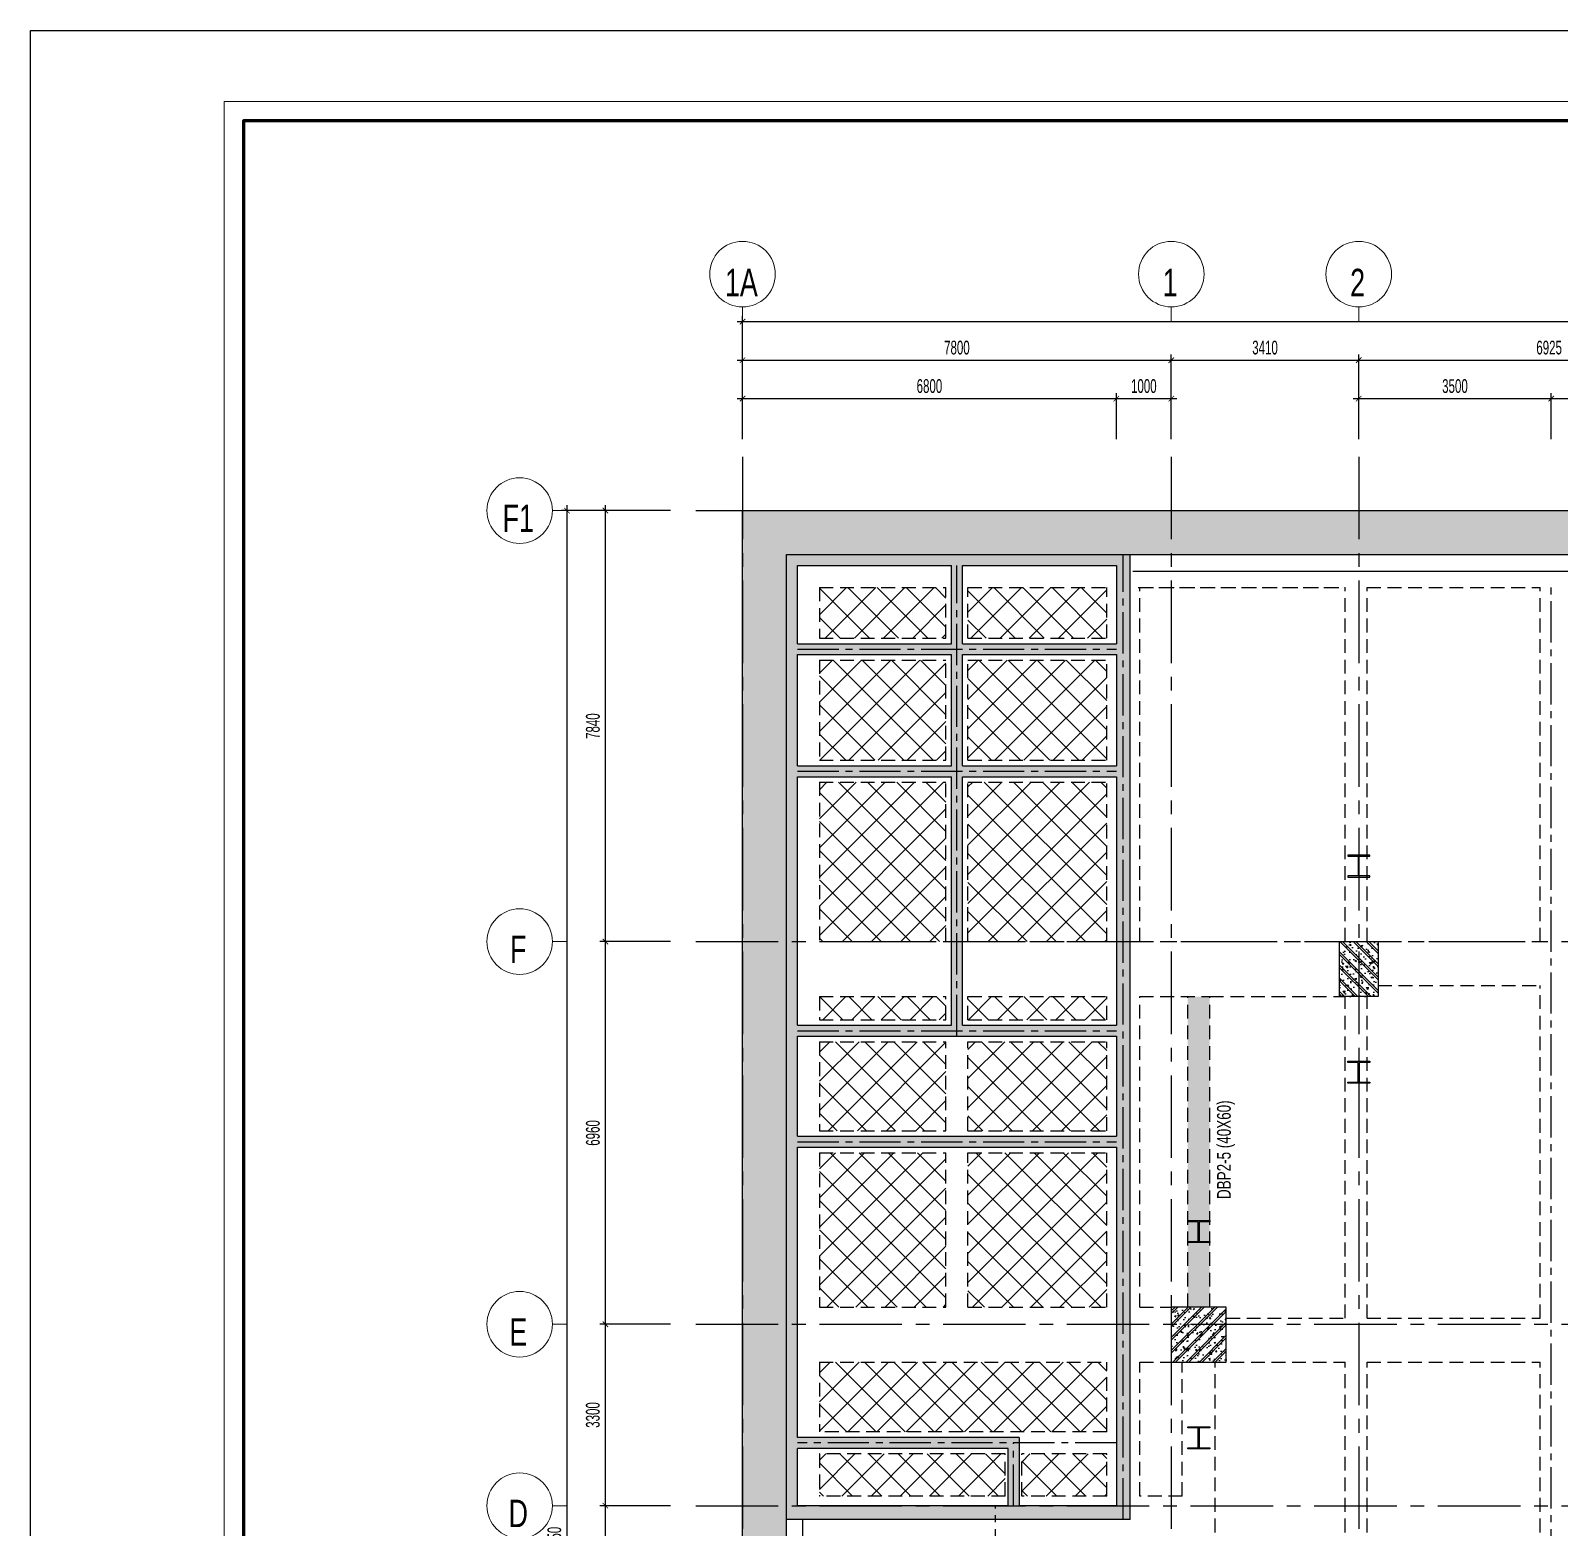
# Model space of a CAD drawing. Extents: x 71 to 1774126, y -14 to 415800.
# Drawn here: x 1549882 to 1577693, y 315145 to 342372 of the extents above; entities that cross this region are included whole.
import ezdxf
from ezdxf.enums import TextEntityAlignment as Align

# ---------------------------------------------------------------- set-up
doc = ezdxf.new("R2010")
doc.units = 0
doc.header["$LTSCALE"] = 1000
doc.header["$MEASUREMENT"] = 0
doc.header["$PDMODE"] = 3
doc.linetypes.add('CENTER2', pattern=[1.125, 0.75, -0.125, 0.125, -0.125])
doc.linetypes.add('HIDDEN', pattern=[0.375, 0.25, -0.125])
doc.layers.get('0').update_dxf_attribs({"linetype": 'CONTINUOUS'})
doc.layers.get('Defpoints').update_dxf_attribs({"linetype": 'CONTINUOUS'})
doc.layers.add('CDC-KHUNGTEN', color=7, linetype='CONTINUOUS', lineweight=20)
doc.layers.add('KCS_CHI', color=1, linetype='CONTINUOUS', lineweight=15)
for name, color, linetype in [('CDC.01.AXIS', 160, 'CENTER2'), ('CDC.02.DIM', 1, 'CONTINUOUS'), ('CDC.03.BORDER', 3, 'CONTINUOUS'), ('CDC.04.HIDDEN', 8, 'HIDDEN'), ('CDC.05.STEEL', 4, 'CONTINUOUS'), ('CDC.06.TEXT', 2, 'CONTINUOUS'), ('CDC.09.COLUMN', 4, 'CONTINUOUS'), ('CDC.10.HATCH', 9, 'CONTINUOUS'), ('CDC.16.BIGTEXT', 6, 'CONTINUOUS')]:
    doc.layers.add(name, color=color, linetype=linetype)
doc.styles.add('ARIAL', font='arial.ttf', dxfattribs={"width": 0.6})
doc.dimstyles.new('100', dxfattribs={"dimscale": 100, "dimtxt": 2.5, "dimasz": 1, "dimexe": 1, "dimexo": 0, "dimgap": 1, "dimtad": 1, "dimdec": 0, "dimdsep": 46, "dimtxsty": 'ARIAL', "dimblk": 'ARCHTICK', "dimcen": 1, "dimdle": 1, "dimclrd": 1, "dimclre": 1, "dimclrt": 2, "dimadec": 0, "dimazin": 0, "dimtfac": 0.00072, "dimtdec": 0, "dimtix": 1, "dimtmove": 2, "dimatfit": 3, "dimldrblk": 'ARCHTICK', "dimfxl": 1, "dimtolj": 1, "dimarcsym": 0})

# ---------------------------------------------------------------- blocks, each defined once
blk = doc.blocks.new('TANG HAM')
at = {"layer": 'CDC.10.HATCH'}
h = blk.add_hatch(dxfattribs=at)
h.set_pattern_fill('CHAU-01', color=256, scale=70, style=0, pattern_type=2)
h.set_pattern_definition([(50, (0, 0), (502.08213, -43.92649), [52.5, -577.5]), (355, (0, 0), (-97.12593, 526.5345), [42, -462]), (100.4514, (41.84, -3.66), (404.95657, 482.60768), [44.61813, -490.79948]), (46.1842, (0, 140), (747.06873, -115.8633), [78.75, -866.25]), (96.6356, (62.26, 130.34), (654.2639, 681.8825), [66.9272, -736.1991]), (351.1842, (0, 140), (654.26336, 681.88302), [63, -693]), (21, (70, 105), (417.83494, -281.83322), [52.5, -577.5]), (326, (70, 105), (170.32073, 507.60503), [42, -462]), (71.4514, (104.8, 81.5), (588.15584, 225.77135), [44.61813, -490.79948]), (37.5, (0, 0), (8.511899, 233.025698), [0, -456.4, 0, -469, 0, -463.75]), (7.5, (0, 0), (184.148676, 276.0882), [0, -267.4, 0, -445.9, 0, -176.75]), (327.5, (-156.1, 0), (373.675705, -15.78841), [0, -175, 0, -546, 0, -724.5]), (317.5, (-226.1, 0), (408.23032, 70.07349), [0, -227.5, 0, -362.6, 0, -514.5]), (45, (0, 0), (-210.36427, 210.36427), []), (45, (0, 85.75), (-210.36427, 210.36427), [])])
h.paths.add_polyline_path([(1562833, 296090), (1562833, 333640), (1626193, 333640), (1626193, 300559), (1621725, 296090)])
h.paths.add_polyline_path([(1563633, 296890), (1563633, 332840), (1625393, 332840), (1625393, 300890), (1621393, 296890)], flags=16)
h = blk.add_hatch(dxfattribs=at)
h.set_pattern_fill('CHAU-01', color=256, scale=40, style=0, pattern_type=2)
h.set_pattern_definition([(310, (-6865, 629080.34), (286.904073, 25.100854), [30, -330]), (5, (-6865, 629080.34), (-55.500533, -300.876853), [24, -264]), (259.5486, (-6841.1, 629082.43), (231.403753, -275.775817), [25.496076, -280.456845]), (313.8158, (-6865, 629000.34), (426.89642, 66.207606), [45, -495]), (263.3644, (-6829.43, 629005.86), (373.86508, -389.64715), [38.24412, -420.6852]), (8.8158, (-6865, 629000.34), (373.86478, -389.64744), [36, -396]), (339, (-6825, 629020.34), (238.76282, 161.047556), [30, -330]), (34, (-6825, 629020.34), (97.326133, -290.06002), [24, -264]), (288.5486, (-6805.1, 629033.76), (336.08905, -129.0122), [25.496076, -280.456845]), (322.5, (-6865, 629080.34), (4.863942, -133.1575415), [0, -260.8, 0, -268, 0, -265]), (352.5, (-6865, 629080.34), (105.227815, -157.764685), [0, -152.8, 0, -254.8, 0, -101]), (32.5, (-6954.2, 629080.34), (213.5289745, 9.021949), [0, -100, 0, -312, 0, -414]), (42.5, (-6994.2, 629080.34), (233.274468, -40.041993), [0, -130, 0, -207.2, 0, -294]), (315, (-6865, 629080.34), (-120.208153, -120.208153), []), (315, (-6865, 629031.34), (-120.208153, -120.208153), [])])
h.paths.add_polyline_path([(1574103, 324800), (1573693, 324800), (1573693, 325800), (1574103, 325800)])
h.paths.add_polyline_path([(1574393, 324800), (1574103, 324800), (1574103, 325800), (1574393, 325800)])
h = blk.add_hatch(dxfattribs=at)
h.set_pattern_fill('CHAU-01', color=256, scale=40, style=0, pattern_type=2)
h.set_pattern_definition([(50, (-118205.24, 13550.65), (286.904073, -25.100854), [30, -330]), (355, (-118205.24, 13550.65), (-55.500533, 300.876853), [24, -264]), (100.4514, (-118181.34, 13548.56), (231.403753, 275.775817), [25.496076, -280.456845]), (46.1842, (-118205.24, 13630.65), (426.89642, -66.207606), [45, -495]), (96.6356, (-118169.67, 13625.13), (373.86508, 389.64715), [38.24412, -420.6852]), (351.1842, (-118205.24, 13630.65), (373.86478, 389.64744), [36, -396]), (21, (-118165.24, 13610.65), (238.76282, -161.047556), [30, -330]), (326, (-118165.24, 13610.65), (97.326133, 290.06002), [24, -264]), (71.4514, (-118145.35, 13597.23), (336.08905, 129.0122), [25.496076, -280.456845]), (37.5, (-118205.24, 13550.65), (4.863942, 133.1575415), [0, -260.8, 0, -268, 0, -265]), (7.5, (-118205.24, 13550.65), (105.227815, 157.764685), [0, -152.8, 0, -254.8, 0, -101]), (327.5, (-118294.44, 13550.65), (213.5289745, -9.021949), [0, -100, 0, -312, 0, -414]), (317.5, (-118334.44, 13550.65), (233.274468, 40.041993), [0, -130, 0, -207.2, 0, -294]), (45, (-118205.24, 13550.65), (-120.208153, 120.208153), []), (45, (-118205.24, 13599.65), (-120.208153, 120.208153), [])])
h.paths.add_polyline_path([(1571633, 319150), (1570633, 319150), (1570633, 318150), (1571633, 318150)])
at = {"layer": 'CDC.01.AXIS', "ltscale": 2}
for p, q in [((1562833, 334618), (1562833, 295176)), ((1570633, 334618), (1570633, 295176)), ((1574043, 334618), (1574043, 295176)), ((1561983, 333640), (1626948, 333640)), ((1561983, 325800), (1626948, 325800)), ((1561983, 318840), (1626948, 318840)), ((1561983, 315540), (1626948, 315540))]:
    blk.add_line(p, q, dxfattribs=at)
at = {"layer": 'CDC.09.COLUMN'}
for p, q in [((1573693, 325800), (1574393, 325800)), ((1573693, 324800), (1573693, 325800)), ((1574393, 325800), (1574393, 324800)), ((1574393, 324800), (1573693, 324800))]:
    blk.add_line(p, q, dxfattribs=at)
for points in [[(1562833, 296090), (1562833, 333640), (1626193, 333640), (1626193, 300559), (1621725, 296090)], [(1563633, 296890), (1563633, 332840), (1625393, 332840), (1625393, 300890), (1621393, 296890)], [(1570633, 319150), (1570633, 318150), (1571633, 318150), (1571633, 319150)]]:
    blk.add_lwpolyline(points, close=True, dxfattribs=at)
blk = doc.blocks.new('_ARCHTICK')
at = {"color": 0, "linetype": 'ByBlock', "const_width": 0.15}
blk.add_lwpolyline([(-0.5, -0.5), (0.5, 0.5)], dxfattribs=at)
blk = doc.blocks.new('*D9')
at = {"layer": 'CDC.02.DIM', "color": 1, "lineweight": -2, "transparency": 16777216}
for p, q in [((1561523, 315540), (1560239, 315540)), ((1560339, 313440), (1560339, 315640)), ((1561523, 313540), (1560239, 313540))]:
    blk.add_line(p, q, dxfattribs=at)
at = {"layer": 'Defpoints', "color": 0, "transparency": 16777216}
for p in [(1560339, 315540), (1561523, 315540), (1561523, 313540)]:
    blk.add_point(p, dxfattribs=at)
at = {"layer": 'CDC.02.DIM', "color": 1, "lineweight": -2, "transparency": 16777216, "xscale": 100, "yscale": 100, "zscale": 100}
for p, rotation in [((1560339, 315540), 90), ((1560339, 313540), 270)]:
    blk.add_blockref('_ARCHTICK', p, dxfattribs=dict(at, rotation=rotation))
at = {"layer": 'CDC.02.DIM', "color": 2, "transparency": 16777216, "insert": (1560112, 314540), "char_height": 250, "attachment_point": 5, "rotation": 90, "style": 'ARIAL'}
blk.add_mtext('\\A1;2000', dxfattribs=at)
blk = doc.blocks.new('*D10')
at = {"layer": 'CDC.02.DIM', "color": 1, "lineweight": -2, "transparency": 16777216}
for p, q in [((1561523, 318840), (1560239, 318840)), ((1560339, 315440), (1560339, 318940)), ((1561523, 315540), (1560239, 315540))]:
    blk.add_line(p, q, dxfattribs=at)
at = {"layer": 'Defpoints', "color": 0, "transparency": 16777216}
for p in [(1560339, 318840), (1561523, 318840), (1561523, 315540)]:
    blk.add_point(p, dxfattribs=at)
at = {"layer": 'CDC.02.DIM', "color": 1, "lineweight": -2, "transparency": 16777216, "xscale": 100, "yscale": 100, "zscale": 100}
for p, rotation in [((1560339, 318840), 90), ((1560339, 315540), 270)]:
    blk.add_blockref('_ARCHTICK', p, dxfattribs=dict(at, rotation=rotation))
at = {"layer": 'CDC.02.DIM', "color": 2, "transparency": 16777216, "insert": (1560111, 317190), "char_height": 250, "attachment_point": 5, "rotation": 90, "style": 'ARIAL'}
blk.add_mtext('\\A1;3300', dxfattribs=at)
blk = doc.blocks.new('*D11')
at = {"layer": 'CDC.02.DIM', "color": 1, "lineweight": -2, "transparency": 16777216}
for p, q in [((1561523, 325800), (1560239, 325800)), ((1560339, 318740), (1560339, 325900)), ((1561523, 318840), (1560239, 318840))]:
    blk.add_line(p, q, dxfattribs=at)
at = {"layer": 'Defpoints', "color": 0, "transparency": 16777216}
for p in [(1560339, 325800), (1561523, 325800), (1561523, 318840)]:
    blk.add_point(p, dxfattribs=at)
at = {"layer": 'CDC.02.DIM', "color": 1, "lineweight": -2, "transparency": 16777216, "xscale": 100, "yscale": 100, "zscale": 100}
for p, rotation in [((1560339, 325800), 90), ((1560339, 318840), 270)]:
    blk.add_blockref('_ARCHTICK', p, dxfattribs=dict(at, rotation=rotation))
at = {"layer": 'CDC.02.DIM', "color": 2, "transparency": 16777216, "insert": (1560112, 322320), "char_height": 250, "attachment_point": 5, "rotation": 90, "style": 'ARIAL'}
blk.add_mtext('\\A1;6960', dxfattribs=at)
blk = doc.blocks.new('*D12')
at = {"layer": 'CDC.02.DIM', "color": 1, "lineweight": -2, "transparency": 16777216}
for p, q in [((1560339, 325700), (1560339, 333740)), ((1561523, 333640), (1560239, 333640)), ((1561523, 325800), (1560239, 325800))]:
    blk.add_line(p, q, dxfattribs=at)
at = {"layer": 'Defpoints', "color": 0, "transparency": 16777216}
for p in [(1560339, 333640), (1561523, 333640), (1561523, 325800)]:
    blk.add_point(p, dxfattribs=at)
at = {"layer": 'CDC.02.DIM', "color": 1, "lineweight": -2, "transparency": 16777216, "xscale": 100, "yscale": 100, "zscale": 100}
for p, rotation in [((1560339, 333640), 90), ((1560339, 325800), 270)]:
    blk.add_blockref('_ARCHTICK', p, dxfattribs=dict(at, rotation=rotation))
at = {"layer": 'CDC.02.DIM', "color": 2, "transparency": 16777216, "insert": (1560112, 329720), "char_height": 250, "attachment_point": 5, "rotation": 90, "style": 'ARIAL'}
blk.add_mtext('\\A1;7840', dxfattribs=at)
blk = doc.blocks.new('*D33')
at = {"layer": 'CDC.02.DIM', "color": 1, "lineweight": -2, "transparency": 16777216}
for p, q in [((1559639, 333740), (1559639, 295990)), ((1560823, 333640), (1559539, 333640)), ((1560823, 296090), (1559539, 296090))]:
    blk.add_line(p, q, dxfattribs=at)
at = {"layer": 'Defpoints', "color": 0, "transparency": 16777216}
for p in [(1560823, 333640), (1559639, 296090), (1560823, 296090)]:
    blk.add_point(p, dxfattribs=at)
at = {"layer": 'CDC.02.DIM', "color": 1, "lineweight": -2, "transparency": 16777216, "xscale": 100, "yscale": 100, "zscale": 100}
for p, rotation in [((1559639, 333640), 90), ((1559639, 296090), 270)]:
    blk.add_blockref('_ARCHTICK', p, dxfattribs=dict(at, rotation=rotation))
at = {"layer": 'CDC.02.DIM', "color": 2, "transparency": 16777216, "insert": (1559411, 314865), "char_height": 250, "attachment_point": 5, "rotation": 90, "style": 'ARIAL'}
blk.add_mtext('\\A1;37550', dxfattribs=at)
blk = doc.blocks.new('*D47')
at = {"layer": 'CDC.02.DIM', "color": 1, "lineweight": -2, "transparency": 16777216}
for p, q in [((1562833, 334937), (1562833, 335777)), ((1569633, 334937), (1569633, 335777)), ((1562733, 335677), (1569733, 335677))]:
    blk.add_line(p, q, dxfattribs=at)
at = {"layer": 'Defpoints', "color": 0, "transparency": 16777216}
for p in [(1569633, 335677), (1562833, 334937), (1569633, 334937)]:
    blk.add_point(p, dxfattribs=at)
at = {"layer": 'CDC.02.DIM', "color": 1, "lineweight": -2, "transparency": 16777216, "xscale": 100, "yscale": 100, "zscale": 100, "rotation": 180}
blk.add_blockref('_ARCHTICK', (1562833, 335677), dxfattribs=at)
at = {"layer": 'CDC.02.DIM', "color": 1, "lineweight": -2, "transparency": 16777216, "xscale": 100, "yscale": 100, "zscale": 100}
blk.add_blockref('_ARCHTICK', (1569633, 335677), dxfattribs=at)
at = {"layer": 'CDC.02.DIM', "color": 2, "transparency": 16777216, "insert": (1566233, 335904), "char_height": 250, "attachment_point": 5, "style": 'ARIAL'}
blk.add_mtext('\\A1;6800', dxfattribs=at)
blk = doc.blocks.new('*D48')
at = {"layer": 'CDC.02.DIM', "color": 1, "lineweight": -2, "transparency": 16777216}
for p, q in [((1569633, 334937), (1569633, 335777)), ((1570633, 334937), (1570633, 335777)), ((1569533, 335677), (1570733, 335677))]:
    blk.add_line(p, q, dxfattribs=at)
at = {"layer": 'Defpoints', "color": 0, "transparency": 16777216}
for p in [(1570633, 335677), (1569633, 334937), (1570633, 334937)]:
    blk.add_point(p, dxfattribs=at)
at = {"layer": 'CDC.02.DIM', "color": 1, "lineweight": -2, "transparency": 16777216, "xscale": 100, "yscale": 100, "zscale": 100, "rotation": 180}
blk.add_blockref('_ARCHTICK', (1569633, 335677), dxfattribs=at)
at = {"layer": 'CDC.02.DIM', "color": 1, "lineweight": -2, "transparency": 16777216, "xscale": 100, "yscale": 100, "zscale": 100}
blk.add_blockref('_ARCHTICK', (1570633, 335677), dxfattribs=at)
at = {"layer": 'CDC.02.DIM', "color": 2, "transparency": 16777216, "insert": (1570133, 335904), "char_height": 250, "attachment_point": 5, "style": 'ARIAL'}
blk.add_mtext('\\A1;1000', dxfattribs=at)
blk = doc.blocks.new('*D49')
at = {"layer": 'CDC.02.DIM', "color": 1, "lineweight": -2, "transparency": 16777216}
for p, q in [((1574043, 334937), (1574043, 335777)), ((1577543, 334937), (1577543, 335777)), ((1573943, 335677), (1577643, 335677))]:
    blk.add_line(p, q, dxfattribs=at)
at = {"layer": 'Defpoints', "color": 0, "transparency": 16777216}
for p in [(1577543, 335677), (1574043, 334937), (1577543, 334937)]:
    blk.add_point(p, dxfattribs=at)
at = {"layer": 'CDC.02.DIM', "color": 1, "lineweight": -2, "transparency": 16777216, "xscale": 100, "yscale": 100, "zscale": 100, "rotation": 180}
blk.add_blockref('_ARCHTICK', (1574043, 335677), dxfattribs=at)
at = {"layer": 'CDC.02.DIM', "color": 1, "lineweight": -2, "transparency": 16777216, "xscale": 100, "yscale": 100, "zscale": 100}
blk.add_blockref('_ARCHTICK', (1577543, 335677), dxfattribs=at)
at = {"layer": 'CDC.02.DIM', "color": 2, "transparency": 16777216, "insert": (1575793, 335904), "char_height": 250, "attachment_point": 5, "style": 'ARIAL'}
blk.add_mtext('\\A1;3500', dxfattribs=at)
blk = doc.blocks.new('*D50')
at = {"layer": 'CDC.02.DIM', "color": 1, "lineweight": -2, "transparency": 16777216}
for p, q in [((1577543, 334937), (1577543, 335777)), ((1580968, 334937), (1580968, 335777)), ((1577443, 335677), (1581068, 335677))]:
    blk.add_line(p, q, dxfattribs=at)
at = {"layer": 'Defpoints', "color": 0, "transparency": 16777216}
for p in [(1580968, 335677), (1577543, 334937), (1580968, 334937)]:
    blk.add_point(p, dxfattribs=at)
at = {"layer": 'CDC.02.DIM', "color": 1, "lineweight": -2, "transparency": 16777216, "xscale": 100, "yscale": 100, "zscale": 100, "rotation": 180}
blk.add_blockref('_ARCHTICK', (1577543, 335677), dxfattribs=at)
at = {"layer": 'CDC.02.DIM', "color": 1, "lineweight": -2, "transparency": 16777216, "xscale": 100, "yscale": 100, "zscale": 100}
blk.add_blockref('_ARCHTICK', (1580968, 335677), dxfattribs=at)
at = {"layer": 'CDC.02.DIM', "color": 2, "transparency": 16777216, "insert": (1579256, 335904), "char_height": 250, "attachment_point": 5, "style": 'ARIAL'}
blk.add_mtext('\\A1;3425', dxfattribs=at)
blk = doc.blocks.new('*D51')
at = {"layer": 'CDC.02.DIM', "color": 1, "lineweight": -2, "transparency": 16777216}
for p, q in [((1562733, 336377), (1570733, 336377)), ((1562833, 334937), (1562833, 336477)), ((1570633, 334937), (1570633, 336477))]:
    blk.add_line(p, q, dxfattribs=at)
at = {"layer": 'Defpoints', "color": 0, "transparency": 16777216}
for p in [(1570633, 336377), (1562833, 334937), (1570633, 334937)]:
    blk.add_point(p, dxfattribs=at)
at = {"layer": 'CDC.02.DIM', "color": 1, "lineweight": -2, "transparency": 16777216, "xscale": 100, "yscale": 100, "zscale": 100, "rotation": 180}
blk.add_blockref('_ARCHTICK', (1562833, 336377), dxfattribs=at)
at = {"layer": 'CDC.02.DIM', "color": 1, "lineweight": -2, "transparency": 16777216, "xscale": 100, "yscale": 100, "zscale": 100}
blk.add_blockref('_ARCHTICK', (1570633, 336377), dxfattribs=at)
at = {"layer": 'CDC.02.DIM', "color": 2, "transparency": 16777216, "insert": (1566733, 336604), "char_height": 250, "attachment_point": 5, "style": 'ARIAL'}
blk.add_mtext('\\A1;7800', dxfattribs=at)
blk = doc.blocks.new('*D52')
at = {"layer": 'CDC.02.DIM', "color": 1, "lineweight": -2, "transparency": 16777216}
for p, q in [((1570533, 336377), (1574143, 336377)), ((1570633, 334937), (1570633, 336477)), ((1574043, 334937), (1574043, 336477))]:
    blk.add_line(p, q, dxfattribs=at)
at = {"layer": 'Defpoints', "color": 0, "transparency": 16777216}
for p in [(1574043, 336377), (1570633, 334937), (1574043, 334937)]:
    blk.add_point(p, dxfattribs=at)
at = {"layer": 'CDC.02.DIM', "color": 1, "lineweight": -2, "transparency": 16777216, "xscale": 100, "yscale": 100, "zscale": 100, "rotation": 180}
blk.add_blockref('_ARCHTICK', (1570633, 336377), dxfattribs=at)
at = {"layer": 'CDC.02.DIM', "color": 1, "lineweight": -2, "transparency": 16777216, "xscale": 100, "yscale": 100, "zscale": 100}
blk.add_blockref('_ARCHTICK', (1574043, 336377), dxfattribs=at)
at = {"layer": 'CDC.02.DIM', "color": 2, "transparency": 16777216, "insert": (1572338, 336604), "char_height": 250, "attachment_point": 5, "style": 'ARIAL'}
blk.add_mtext('\\A1;3410', dxfattribs=at)
blk = doc.blocks.new('*D53')
at = {"layer": 'CDC.02.DIM', "color": 1, "lineweight": -2, "transparency": 16777216}
for p, q in [((1573943, 336377), (1581068, 336377)), ((1574043, 334937), (1574043, 336477)), ((1580968, 334937), (1580968, 336477))]:
    blk.add_line(p, q, dxfattribs=at)
at = {"layer": 'Defpoints', "color": 0, "transparency": 16777216}
for p in [(1580968, 336377), (1574043, 334937), (1580968, 334937)]:
    blk.add_point(p, dxfattribs=at)
at = {"layer": 'CDC.02.DIM', "color": 1, "lineweight": -2, "transparency": 16777216, "xscale": 100, "yscale": 100, "zscale": 100, "rotation": 180}
blk.add_blockref('_ARCHTICK', (1574043, 336377), dxfattribs=at)
at = {"layer": 'CDC.02.DIM', "color": 1, "lineweight": -2, "transparency": 16777216, "xscale": 100, "yscale": 100, "zscale": 100}
blk.add_blockref('_ARCHTICK', (1580968, 336377), dxfattribs=at)
at = {"layer": 'CDC.02.DIM', "color": 2, "transparency": 16777216, "insert": (1577506, 336604), "char_height": 250, "attachment_point": 5, "style": 'ARIAL'}
blk.add_mtext('\\A1;6925', dxfattribs=at)
blk = doc.blocks.new('*D46')
at = {"layer": 'CDC.02.DIM', "color": 1, "lineweight": -2, "transparency": 16777216}
for p, q in [((1562733, 337077), (1626293, 337077)), ((1562833, 335737), (1562833, 337177)), ((1626193, 335737), (1626193, 337177))]:
    blk.add_line(p, q, dxfattribs=at)
at = {"layer": 'Defpoints', "color": 0, "transparency": 16777216}
for p in [(1626193, 337077), (1562833, 335737), (1626193, 335737)]:
    blk.add_point(p, dxfattribs=at)
at = {"layer": 'CDC.02.DIM', "color": 1, "lineweight": -2, "transparency": 16777216, "xscale": 100, "yscale": 100, "zscale": 100, "rotation": 180}
blk.add_blockref('_ARCHTICK', (1562833, 337077), dxfattribs=at)
at = {"layer": 'CDC.02.DIM', "color": 1, "lineweight": -2, "transparency": 16777216, "xscale": 100, "yscale": 100, "zscale": 100}
blk.add_blockref('_ARCHTICK', (1626193, 337077), dxfattribs=at)
at = {"layer": 'CDC.02.DIM', "color": 2, "transparency": 16777216, "insert": (1594513, 337304), "char_height": 250, "attachment_point": 5, "style": 'ARIAL'}
blk.add_mtext('\\A1;63360', dxfattribs=at)
blk = doc.blocks.new('KINGPOST')
at = {"layer": 'CDC.05.STEEL', "color": 4}
for p, q in [((1656675, 236723, 0), (1656675, 236744, 0)), ((1656675, 236744, 0), (1657075, 236744, 0)), ((1656865, 236723, 0), (1656675, 236723, 0)), ((1656865, 236364, 0), (1656865, 236723, 0)), ((1657075, 236723, 0), (1656884, 236723, 0)), ((1656884, 236723, 0), (1656884, 236364, 0)), ((1657075, 236744, 0), (1657075, 236723, 0)), ((1656675, 236344, 0), (1656675, 236364, 0)), ((1656675, 236364, 0), (1656865, 236364, 0)), ((1657075, 236344, 0), (1656675, 236344, 0)), ((1656884, 236364, 0), (1657075, 236364, 0)), ((1657075, 236364, 0), (1657075, 236344, 0))]:
    blk.add_line(p, q, dxfattribs=at)
blk = doc.blocks.new('KHUNG TEN')
at = {"layer": 'CDC-KHUNGTEN', "color": 8}
blk.add_lwpolyline([(75096, 1100), (83000, 1100), (83000, 58300), (3000, 58300), (3000, 1100), (75096, 1100)], dxfattribs=at)
at = {"layer": 'CDC-KHUNGTEN', "color": 255, "lineweight": 60}
blk.add_lwpolyline([(74900, 1400), (74900, 58000), (3300, 58000), (3300, 1400), (74900, 1400)], close=True, dxfattribs=at)
at = {"layer": 'Defpoints', "color": 1, "ltscale": 0.2}
blk.add_lwpolyline([(0, 0), (0, 59400), (84100, 59400), (84100, 0), (0, 0)], close=True, dxfattribs=at)

msp = doc.modelspace()

# ---------------------------------------------------------------- hatches: boundary and pattern name
at = {"layer": 'CDC.04.HIDDEN'}
h = msp.add_hatch(dxfattribs=at)
h.set_pattern_fill('AR-SAND', color=256, scale=50, style=0)
h.set_pattern_definition([(37.5, (0, 0), (-3.149668, 96.3411885), [0, -76, 0, -85, 0, -81.25]), (7.5, (0, 0), (88.488835, 141.107303), [0, -41, 0, -68.5, 0, -26.25]), (327.5, (-61.5, 0), (155.707093, 0.2829527), [0, -25, 0, -90, 0, -117.5]), (317.5, (-61.5, 0), (150.30633, 43.883778), [0, -12.5, 0, -59, 0, -67.5])])
h.paths.add_polyline_path([(1571333.1, 324800.2), (1570933.1, 324800.2), (1570933.1, 320725.2), (1571333.1, 320725.2)])
h.paths.add_polyline_path([(1571333.1, 320325.2), (1570933.1, 320325.2), (1570933.1, 319150.2), (1571333.1, 319150.2)])
h.paths.add_polyline_path([(1571123.5, 320704.8), (1570933.1, 320704.8), (1570933.1, 320345.5), (1571123.5, 320345.5)])
h.paths.add_polyline_path([(1571333.1, 320704.8), (1571142.8, 320704.8), (1571142.8, 320345.5), (1571333.1, 320345.5)])
at = {"layer": 'CDC.10.HATCH'}
h = msp.add_hatch(dxfattribs=at)
h.set_pattern_fill('CHAU-01', color=256, scale=80, style=0, pattern_type=2)
h.set_pattern_definition([(50, (0, 1), (573.80815, -50.20171), [60, -660]), (355, (0, 1), (-111.00107, 601.7537), [48, -528]), (100.4514, (47.8, -3.2), (462.8075, 551.55163), [50.99215, -560.9137]), (46.1842, (0, 161), (853.79284, -132.4152), [90, -990]), (96.6356, (71.15, 150), (747.73016, 779.2943), [76.48823, -841.3704]), (351.1842, (0, 161), (747.72956, 779.2949), [72, -792]), (21, (80, 121), (477.52564, -322.09511), [60, -660]), (326, (80, 121), (194.65227, 580.12004), [48, -528]), (71.4514, (119.8, 94.16), (672.1781, 258.0244), [50.99215, -560.9137]), (37.5, (0, 1), (9.727884, 266.315083), [0, -521.6, 0, -536, 0, -530]), (7.5, (0, 1), (210.45563, 315.52937), [0, -305.6, 0, -509.6, 0, -202]), (327.5, (-178.4, 1), (427.05795, -18.043897), [0, -200, 0, -624, 0, -828]), (317.5, (-258.4, 1), (466.548935, 80.08399), [0, -260, 0, -414.4, 0, -588]), (45, (0, 1), (-240.416306, 240.416306), []), (45, (0, 99), (-240.416306, 240.416306), [])])
h.paths.add_polyline_path([(1569883.1, 332841.2), (1563633.1, 332841.2), (1563633.1, 315291.2), (1569883.1, 315291.2)])
h.paths.add_polyline_path([(1569633.1, 324079.8), (1569633.1, 322259.8), (1563833.1, 322259.8), (1563833.1, 324079.8)], flags=16)
h.paths.add_polyline_path([(1569633.1, 324279.8), (1566833.6, 324279.8), (1566833.6, 328799.8), (1569633.1, 328799.8)], flags=16)
h.paths.add_polyline_path([(1569633.1, 322059.8), (1569633.1, 315541.2), (1567863.6, 315541.2), (1567863.6, 316779.5), (1563833.1, 316779.5), (1563833.1, 322059.8)], flags=16)
h.paths.add_polyline_path([(1566633.6, 324279.8), (1563833.1, 324279.8), (1563833.1, 328799.8), (1566633.6, 328799.8)], flags=16)
h.paths.add_polyline_path([(1569633.1, 328999.8), (1566833.6, 328999.8), (1566833.6, 331019.8), (1569633.1, 331019.8)], flags=16)
h.paths.add_polyline_path([(1566633.6, 328999.8), (1563833.1, 328999.8), (1563833.1, 331019.8), (1566633.6, 331019.8)], flags=16)
h.paths.add_polyline_path([(1569633.1, 331219.8), (1566833.6, 331219.8), (1566833.6, 332641.2), (1569633.1, 332641.2)], flags=16)
h.paths.add_polyline_path([(1566633.6, 331219.8), (1563833.1, 331219.8), (1563833.1, 332641.2), (1566633.6, 332641.2)], flags=16)
h.paths.add_polyline_path([(1567663.6, 316579.5), (1567663.6, 315541.2), (1563833.1, 315541.2), (1563833.1, 316579.5)], flags=16)
h = msp.add_hatch(dxfattribs=at)
h.set_pattern_fill('ANSI37', color=256, scale=3000, style=0)
h.paths.add_polyline_path([(1566533.6, 332240.2), (1564233.1, 332240.2), (1564233.1, 331319.8), (1566533.6, 331319.8)])
h.paths.add_polyline_path([(1569458.1, 332240.2), (1566933.6, 332240.2), (1566933.6, 331319.8), (1569458.1, 331319.8)])
h.paths.add_polyline_path([(1569458.1, 330919.8), (1566933.6, 330919.8), (1566933.6, 329099.8), (1569458.1, 329099.8)])
h.paths.add_polyline_path([(1566533.6, 330919.8), (1564233.1, 330919.8), (1564233.1, 329099.8), (1566533.6, 329099.8)])
h.paths.add_polyline_path([(1566533.6, 328699.8), (1564233.1, 328699.8), (1564233.1, 325800.2), (1566533.6, 325800.2)])
h.paths.add_polyline_path([(1569458.1, 328699.8), (1566933.6, 328699.8), (1566933.6, 325800.2), (1569458.1, 325800.2)])
h.paths.add_polyline_path([(1569458.1, 324800.2), (1566933.6, 324800.2), (1566933.6, 324379.8), (1569458.1, 324379.8)])
h.paths.add_polyline_path([(1566533.6, 324800.2), (1564233.1, 324800.2), (1564233.1, 324379.8), (1566533.6, 324379.8)])
h.paths.add_polyline_path([(1566533.6, 323979.8), (1564233.1, 323979.8), (1564233.1, 322359.8), (1566533.6, 322359.8)])
h.paths.add_polyline_path([(1569458.1, 323979.8), (1566933.6, 323979.8), (1566933.6, 322359.8), (1569458.1, 322359.8)])
h.paths.add_polyline_path([(1569458.1, 321959.8), (1566933.6, 321959.8), (1566933.6, 319150.2), (1569458.1, 319150.2)])
h.paths.add_polyline_path([(1566533.6, 321959.8), (1564233.1, 321959.8), (1564233.1, 319150.2), (1566533.6, 319150.2)])
h.paths.add_polyline_path([(1569458.1, 318150.2), (1564233.1, 318150.2), (1564233.1, 316880.5), (1569458.1, 316880.5)])
h.paths.add_polyline_path([(1567613.6, 316480.5), (1564233.1, 316480.5), (1564233.1, 315715.2), (1567613.6, 315715.2)])
h.paths.add_polyline_path([(1569458.1, 316480.5), (1567913.6, 316480.5), (1567913.6, 315715.2), (1569458.1, 315715.2)])

# ---------------------------------------------------------------- linework, layer by layer
at = {"layer": 'CDC.01.AXIS'}
for p, q in [((1566733.6, 324079.8), (1566733.6, 332640.2)), ((1569758.1, 315290.2), (1569758.1, 332840.2)), ((1577543.1, 297490.2), (1577543.1, 332240.2)), ((1563833.1, 331119.8), (1569633.1, 331119.8)), ((1563833.1, 328899.8), (1569633.1, 328899.8)), ((1563833.1, 324179.8), (1569633.1, 324179.8)), ((1563833.1, 322159.8), (1569633.1, 322159.8)), ((1569633.1, 316680.5), (1563833.1, 316680.5)), ((1567763.6, 315540.2), (1567763.6, 316680.5)), ((1567433.1, 297490.2), (1567433.1, 315540.2))]:
    msp.add_line(p, q, dxfattribs=at)
at = {"layer": 'CDC.03.BORDER'}
for points in [[(1608628.1, 332540.2), (1625093.1, 332540.2), (1625093.1, 301014.4), (1621268.9, 297190.2), (1563933.1, 297190.2), (1563933.1, 315290.2)], [(1569933.1, 332540.2), (1584228.1, 332540.2)]]:
    msp.add_lwpolyline(points, dxfattribs=at)
at = {"layer": 'CDC.04.HIDDEN'}
for p, q in [((1564233.1, 332240.2), (1566533.6, 332240.2)), ((1564233.1, 332240.2), (1564233.1, 331319.8)), ((1566533.6, 331319.8), (1566533.6, 332240.2)), ((1566933.6, 332240.2), (1569458.1, 332240.2)), ((1566933.6, 331319.8), (1566933.6, 332240.2)), ((1569458.1, 331319.8), (1569458.1, 332240.2)), ((1570033.1, 332240.2), (1573793.1, 332240.2)), ((1570058.1, 332240.2), (1573793.1, 332240.2)), ((1570058.1, 325800.2), (1570058.1, 332240.2)), ((1573793.1, 325800.2), (1573793.1, 332240.2)), ((1574193.1, 325800.2), (1574193.1, 332240.2)), ((1574193.1, 332240.2), (1577343.1, 332240.2)), ((1577343.1, 325800.2), (1577343.1, 332240.2)), ((1564233.1, 331319.8), (1566533.6, 331319.8)), ((1566933.6, 331319.8), (1569458.1, 331319.8)), ((1564233.1, 330919.8), (1564233.1, 329099.8)), ((1564233.1, 330919.8), (1566533.6, 330919.8)), ((1566533.6, 329099.8), (1566533.6, 330919.8)), ((1566933.6, 330919.8), (1569458.1, 330919.8)), ((1566933.6, 329099.8), (1566933.6, 330919.8)), ((1569458.1, 329099.8), (1569458.1, 330919.8)), ((1564233.1, 329099.8), (1566533.6, 329099.8)), ((1566933.6, 329099.8), (1569458.1, 329099.8)), ((1564233.1, 328699.8), (1564233.1, 325800.2)), ((1564233.1, 328699.8), (1566533.6, 328699.8)), ((1566533.6, 325800.2), (1566533.6, 328699.8)), ((1566933.6, 325800.2), (1566933.6, 328699.8)), ((1566933.6, 328699.8), (1569458.1, 328699.8)), ((1569458.1, 325800.2), (1569458.1, 328699.8)), ((1564233.1, 325800.2), (1566533.6, 325800.2)), ((1566933.6, 325800.2), (1569458.1, 325800.2)), ((1570058.1, 325800.2), (1573793.1, 325800.2)), ((1574193.1, 325800.2), (1577343.1, 325800.2)), ((1574393.1, 325000.2), (1577343.1, 325000.2)), ((1577343.1, 318950.2), (1577343.1, 325000.2)), ((1564233.1, 324800.2), (1566533.6, 324800.2)), ((1564233.1, 324800.2), (1564233.1, 324379.8)), ((1566533.6, 324379.8), (1566533.6, 324800.2)), ((1566933.6, 324800.2), (1569458.1, 324800.2)), ((1566933.6, 324379.8), (1566933.6, 324800.2)), ((1569458.1, 324379.8), (1569458.1, 324800.2)), ((1570058.1, 324800.2), (1571333.1, 324800.2)), ((1570058.1, 319150.2), (1570058.1, 324800.2)), ((1570933.1, 319150.2), (1570933.1, 324800.2)), ((1571333.1, 319150.2), (1571333.1, 324800.2)), ((1571333.1, 324800.2), (1573793.1, 324800.2)), ((1573793.1, 318950.2), (1573793.1, 324800.2)), ((1574193.1, 318950.2), (1574193.1, 324800.2)), ((1564233.1, 324379.8), (1566533.6, 324379.8)), ((1566933.6, 324379.8), (1569458.1, 324379.8)), ((1564233.1, 323979.8), (1564233.1, 322359.8)), ((1564233.1, 323979.8), (1566533.6, 323979.8)), ((1566533.6, 322359.8), (1566533.6, 323979.8)), ((1566933.6, 322359.8), (1566933.6, 323979.8)), ((1566933.6, 323979.8), (1569458.1, 323979.8)), ((1569458.1, 322359.8), (1569458.1, 323979.8)), ((1564233.1, 322359.8), (1566533.6, 322359.8)), ((1566933.6, 322359.8), (1569458.1, 322359.8)), ((1564233.1, 321959.8), (1564233.1, 319150.2)), ((1564233.1, 321959.8), (1566533.6, 321959.8)), ((1566533.6, 319150.2), (1566533.6, 321959.8)), ((1566933.6, 319150.2), (1566933.6, 321959.8)), ((1566933.6, 321959.8), (1569458.1, 321959.8)), ((1569458.1, 319150.2), (1569458.1, 321959.8)), ((1564233.1, 319150.2), (1566533.6, 319150.2)), ((1566933.6, 319150.2), (1569458.1, 319150.2)), ((1570058.1, 319150.2), (1570633.1, 319150.2)), ((1571633.1, 318950.2), (1573793.1, 318950.2)), ((1574193.1, 318950.2), (1577343.1, 318950.2)), ((1564233.1, 318150.2), (1569458.1, 318150.2)), ((1564233.1, 318150.2), (1564233.1, 316880.5)), ((1569458.1, 316880.5), (1569458.1, 318150.2)), ((1570058.1, 318150.2), (1570833.1, 318150.2)), ((1570058.1, 315715.2), (1570058.1, 318150.2)), ((1570833.1, 315715.2), (1570833.1, 318150.2)), ((1571333.1, 318150.2), (1573793.1, 318150.2)), ((1571433.1, 310930.2), (1571433.1, 318150.2)), ((1573793.1, 310930.2), (1573793.1, 318150.2)), ((1574193.1, 310930.2), (1574193.1, 318150.2)), ((1574193.1, 318150.2), (1577343.1, 318150.2)), ((1577343.1, 310930.2), (1577343.1, 318150.2)), ((1569458.1, 316880.5), (1564233.1, 316880.5)), ((1564233.1, 316480.5), (1564233.1, 315715.2)), ((1567613.6, 316480.5), (1564233.1, 316480.5)), ((1567613.6, 315715.2), (1567613.6, 316480.5)), ((1569458.1, 316480.5), (1567913.6, 316480.5)), ((1567913.6, 315715.2), (1567913.6, 316480.5)), ((1569458.1, 315715.2), (1569458.1, 316480.5)), ((1567613.6, 315715.2), (1564233.1, 315715.2)), ((1569458.1, 315715.2), (1567913.6, 315715.2)), ((1570833.1, 315715.2), (1570058.1, 315715.2))]:
    msp.add_line(p, q, dxfattribs=at)
at = {"layer": 'CDC.05.STEEL'}
for p, q in [((1563833.1, 331219.8), (1563833.1, 332640.2)), ((1563833.1, 332640.2), (1566633.6, 332640.2)), ((1566633.6, 331219.8), (1566633.6, 332640.2)), ((1566833.6, 332640.2), (1569633.1, 332640.2)), ((1566833.6, 331219.8), (1566833.6, 332640.2)), ((1569633.1, 332640.2), (1569633.1, 331219.8)), ((1569883.1, 315290.2), (1569883.1, 332840.2)), ((1563833.1, 331219.8), (1566633.6, 331219.8)), ((1563833.1, 328999.8), (1563833.1, 331019.8)), ((1563833.1, 331019.8), (1566633.6, 331019.8)), ((1566633.6, 328999.8), (1566633.6, 331019.8)), ((1566833.6, 331219.8), (1569633.1, 331219.8)), ((1566833.6, 331019.8), (1569633.1, 331019.8)), ((1566833.6, 328999.8), (1566833.6, 331019.8)), ((1569633.1, 331019.8), (1569633.1, 328999.8)), ((1563833.1, 328999.8), (1566633.6, 328999.8)), ((1563833.1, 324279.8), (1563833.1, 328799.8)), ((1563833.1, 328799.8), (1566633.6, 328799.8)), ((1566633.6, 324279.8), (1566633.6, 328799.8)), ((1566833.6, 328999.8), (1569633.1, 328999.8)), ((1566833.6, 328799.8), (1569633.1, 328799.8)), ((1566833.6, 324279.8), (1566833.6, 328799.8)), ((1569633.1, 328799.8), (1569633.1, 324279.8)), ((1563833.1, 324279.8), (1566633.6, 324279.8)), ((1566833.6, 324279.8), (1569633.1, 324279.8)), ((1563833.1, 322259.8), (1563833.1, 324079.8)), ((1563833.1, 324079.8), (1569633.1, 324079.8)), ((1569633.1, 324079.8), (1569633.1, 322259.8)), ((1563833.1, 322259.8), (1569633.1, 322259.8)), ((1563833.1, 316780.5), (1563833.1, 322059.8)), ((1563833.1, 322059.8), (1569633.1, 322059.8)), ((1569633.1, 322059.8), (1569633.1, 315540.2)), ((1567863.6, 316780.5), (1563833.1, 316780.5)), ((1567863.6, 316780.5), (1567863.6, 315540.2)), ((1563833.1, 315540.2), (1563833.1, 316580.5)), ((1567663.6, 316580.5), (1563833.1, 316580.5)), ((1567663.6, 316580.5), (1564643.1, 316580.5)), ((1567663.6, 315540.2), (1567663.6, 316580.5)), ((1567663.6, 315540.2), (1563833.1, 315540.2)), ((1569633.1, 315540.2), (1567863.6, 315540.2)), ((1569883.1, 315290.2), (1563633.1, 315290.2))]:
    msp.add_line(p, q, dxfattribs=at)
at = {"layer": 'KCS_CHI'}
for p, q in [((1562833.1, 337076.7), (1562833.1, 337344.7)), ((1570633.1, 337076.7), (1570633.1, 337344.7)), ((1574043.1, 337076.7), (1574043.1, 337344.7)), ((1559639.2, 333640.2), (1559375.6, 333640.2)), ((1559639.2, 325800.2), (1559375.6, 325800.2)), ((1559639.2, 318840.2), (1559375.6, 318840.2)), ((1559639.2, 315540.2), (1559375.6, 315540.2))]:
    msp.add_line(p, q, dxfattribs=at)
for centre in [(1562833.1, 337941.3), (1570633.1, 337941.3), (1574043.1, 337941.3), (1558779.1, 333640.2), (1558779.1, 325800.2), (1558779.1, 318840.2), (1558779.1, 315540.2)]:
    msp.add_circle(centre, 596.6, dxfattribs=at)

# ---------------------------------------------------------------- block references
at = {"layer": 'CDC.05.STEEL', "xscale": -1, "rotation": 180}
msp.add_blockref('KINGPOST', (-82831.5, 563719, 0), dxfattribs=at)
at = {"layer": 'CDC.05.STEEL'}
for p in [(-82831.5, 86881.4, 0), (-85741.5, 83981.4, 0), (-85741.5, 80231.4, 0)]:
    msp.add_blockref('KINGPOST', p, dxfattribs=at)
at = {"layer": 'CDC.06.TEXT', "xscale": 1.173810693645805, "yscale": 1.173810693645805, "zscale": 1.173810693645805}
msp.add_blockref('KHUNG TEN', (1549882.2, 272647.3), dxfattribs=at)
at = {"layer": 'CDC.10.HATCH'}
msp.add_blockref('TANG HAM', (0, 0), dxfattribs=at)

# ---------------------------------------------------------------- texts
at = {"layer": 'CDC.06.TEXT', "color": 6, "style": 'ARIAL', "width": 0.7}
msp.add_text('DBP2-5 (40X60)', height=250, rotation=90, dxfattribs=at).set_placement((1571589.5, 322015.3), align=Align.MIDDLE_CENTER)
at = {"layer": 'CDC.16.BIGTEXT', "char_height": 500, "width": 464.64, "attachment_point": 8, "line_spacing_factor": 0.938532}
for s, insert in [('{\\fArial|b0|i0|c0|p34;\\W0.7;1A}', (1562812.1, 337538.4)), ('{\\fArial|b0|i0|c0|p34;\\W0.7;1}', (1570612.1, 337538.4)), ('{\\fArial|b0|i0|c0|p34;\\W0.7;2}', (1574022.1, 337538.4)), ('{\\fArial|b0|i0|c0|p34;\\W0.7;F1}', (1558753.9, 333249.5)), ('{\\fArial|b0|i0|c0|p34;\\W0.7;F}', (1558753.9, 325409.5)), ('{\\fArial|b0|i0|c0|p34;\\W0.7;E}', (1558753.9, 318449.5)), ('{\\fArial|b0|i0|c0|p34;\\W0.7;D}', (1558753.9, 315149.5))]:
    msp.add_mtext(s, dxfattribs=dict(at, insert=insert))

# ---------------------------------------------------------------- dimensions: what is measured, and where the dimension line sits
at = {"layer": 'CDC.02.DIM'}
for base, p1, p2, picture, middle in [((1626193.1, 337076.7), (1562833.1, 335737.5), (1626193.1, 335737.5), '*D46', (1594513.1, 337304.4)), ((1570633.1, 336376.7), (1562833.1, 334937.5), (1570633.1, 334937.5), '*D51', (1566733.1, 336604.4)), ((1574043.1, 336376.7), (1570633.1, 334937.5), (1574043.1, 334937.5), '*D52', (1572338.1, 336604.4)), ((1580968.1, 336376.7), (1574043.1, 334937.5), (1580968.1, 334937.5), '*D53', (1577505.6, 336604.4)), ((1569633.1, 335676.7), (1562833.1, 334937.5), (1569633.1, 334937.5), '*D47', (1566233.1, 335904.4)), ((1570633.1, 335676.7), (1569633.1, 334937.5), (1570633.1, 334937.5), '*D48', (1570133.1, 335904.4)), ((1577543.1, 335676.7), (1574043.1, 334937.5), (1577543.1, 334937.5), '*D49', (1575793.1, 335904.4)), ((1580968.1, 335676.7), (1577543.1, 334937.5), (1580968.1, 334937.5), '*D50', (1579255.6, 335904.4))]:
    dim = msp.add_linear_dim(base=base, p1=p1, p2=p2, dimstyle='100', dxfattribs=at)
    dim.commit()
    dim.dimension.update_dxf_attribs({"geometry": picture, "text_midpoint": middle})
for base, p1, p2, picture, middle in [((1559639.2, 296090.2), (1560823.2, 333640.2), (1560823.2, 296090.2), '*D33', (1559411.4, 314865.2)), ((1560339.2, 333640.2), (1561523.2, 325800.2), (1561523.2, 333640.2), '*D12', (1560111.5, 329720.2)), ((1560339.2, 325800.2), (1561523.2, 318840.2), (1561523.2, 325800.2), '*D11', (1560111.5, 322320.2)), ((1560339.2, 318840.2), (1561523.2, 315540.2), (1561523.2, 318840.2), '*D10', (1560111.4, 317190.2)), ((1560339.2, 315540.2), (1561523.2, 313540.2), (1561523.2, 315540.2), '*D9', (1560111.5, 314540.2))]:
    dim = msp.add_linear_dim(base=base, p1=p1, p2=p2, angle=90, dimstyle='100', dxfattribs=at)
    dim.commit()
    dim.dimension.update_dxf_attribs({"geometry": picture, "text_midpoint": middle})

doc.saveas('drawing.dxf')
